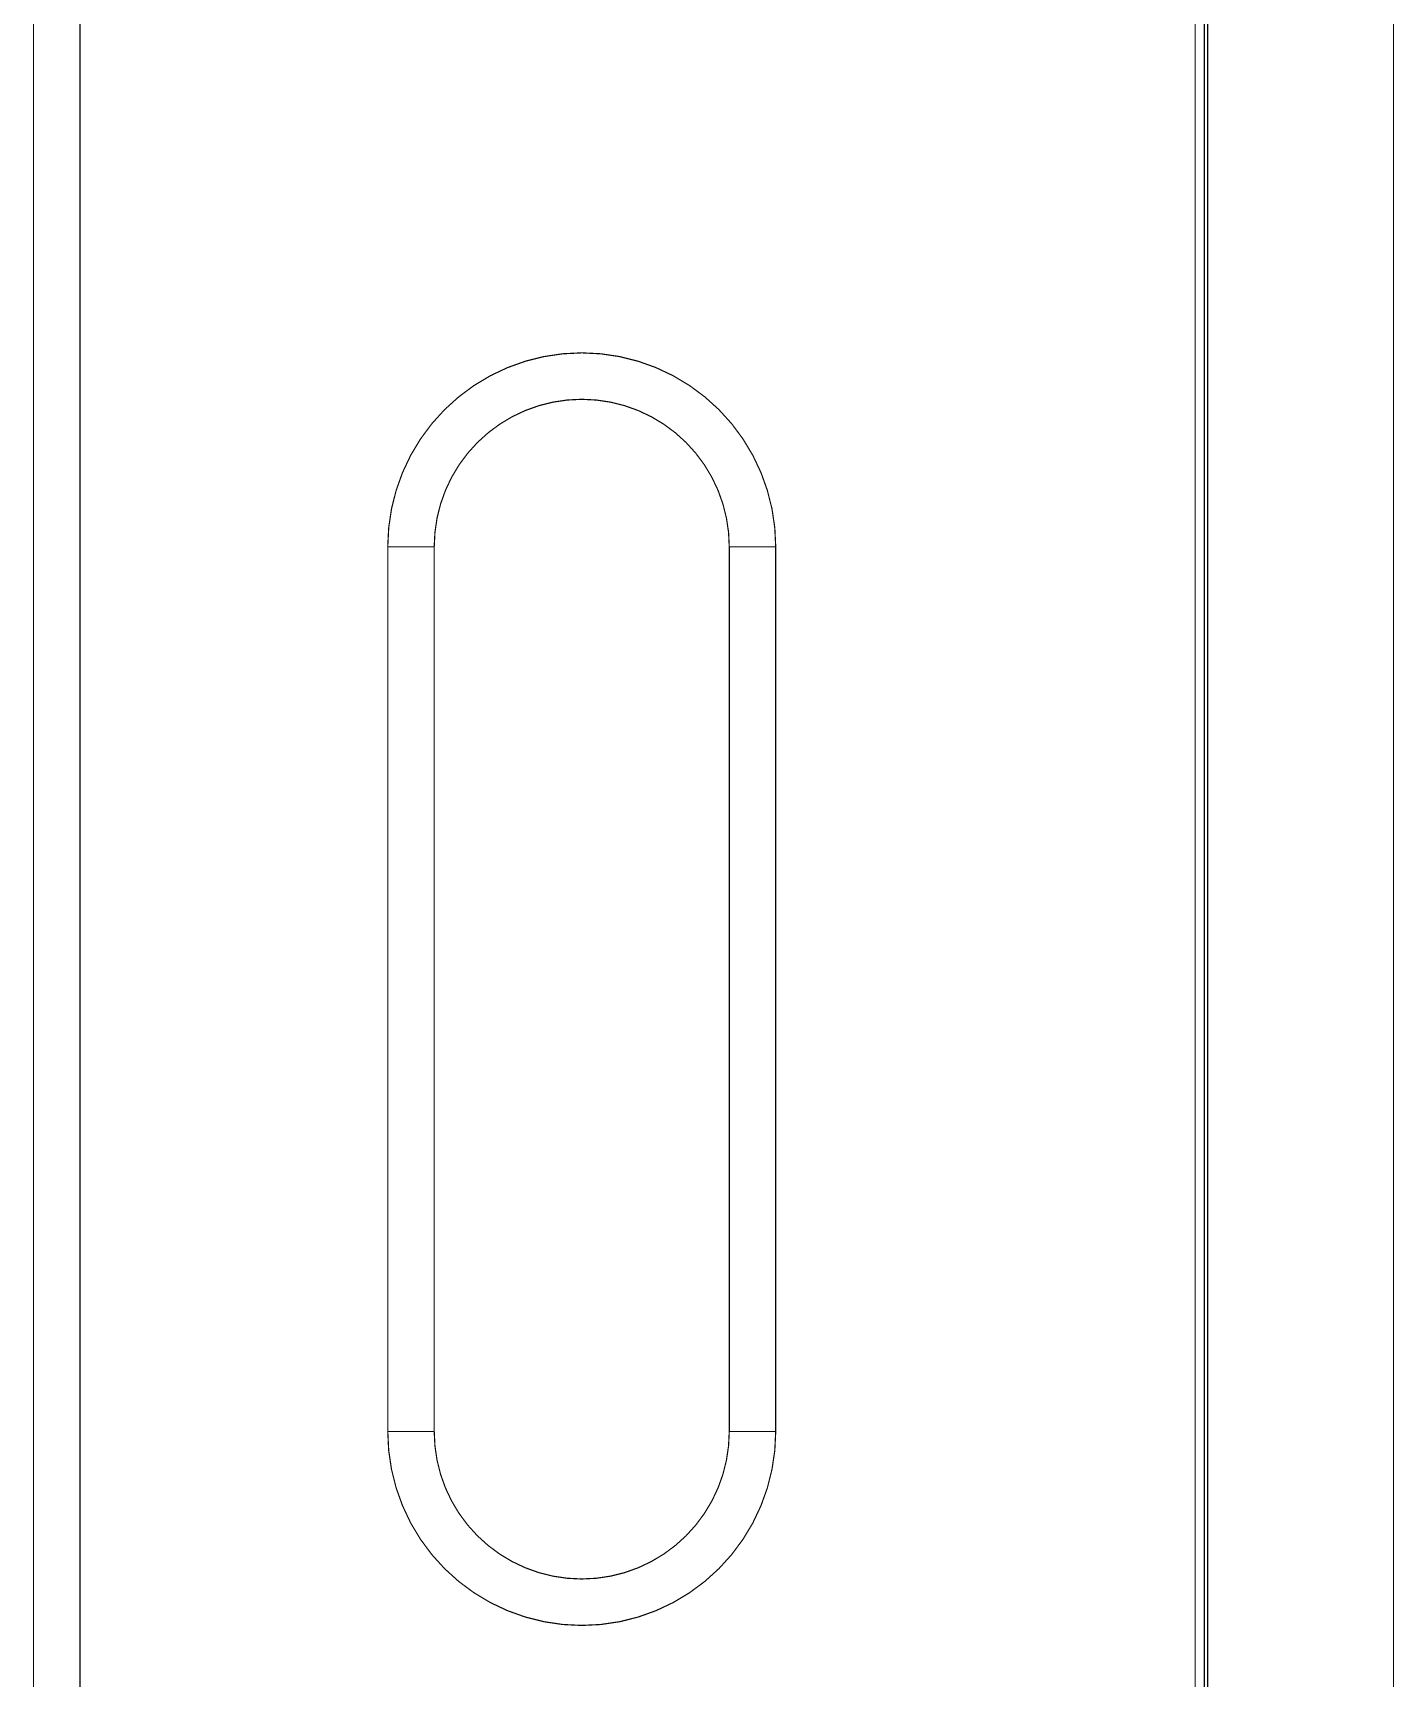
# Model space of a CAD drawing. Header units: millimetres. Extents: x 10 to 120, y 82 to 138.
# Drawn here: x 9.66 to 24.31, y 102.81 to 120.53 of the extents above; entities that cross this region are included whole.
import ezdxf

# ---------------------------------------------------------------- set-up
doc = ezdxf.new("R2010")
doc.units = ezdxf.units.MM
doc.layers.add('Mechanical10', color=56, linetype='Continuous')
doc.layers.add('Mechanical9', color=56, linetype='Continuous')

msp = doc.modelspace()

# ---------------------------------------------------------------- linework, layer by layer
at = {"layer": 'Mechanical10', "const_width": 0.0127}
for points in [[(22.304, 87.266), (22.304, 133.196)], [(24.304, 87.266), (24.304, 133.196)], [(10.169, 88.682), (10.169, 131.78)], [(13.481, 105.469), (13.481, 114.994)], [(13.481, 114.994), (13.981, 114.994)], [(17.156, 114.994), (17.656, 114.994)], [(17.656, 105.469), (17.656, 114.994)], [(13.481, 105.469), (13.981, 105.469)], [(17.156, 105.469), (17.656, 105.469)]]:
    msp.add_lwpolyline(points, dxfattribs=at)
for points in [[(13.481, 114.994, -1), (17.656, 114.994)], [(17.656, 105.469, -1), (13.481, 105.469)]]:
    msp.add_lwpolyline(points, format="xyb", dxfattribs=at)
at = {"layer": 'Mechanical10', "const_width": 0.00635}
for points in [[(13.478, 114.994, 1), (13.484, 114.994, 1)], [(13.478, 114.994, 1), (13.484, 114.994, 1)], [(13.478, 114.994, 1), (13.484, 114.994, 1)], [(13.978, 114.994, 1), (13.984, 114.994, 1)], [(17.153, 114.994, 1), (17.159, 114.994, 1)], [(17.653, 114.994, 1), (17.659, 114.994, 1)], [(17.653, 114.994, 1), (17.659, 114.994, 1)], [(17.653, 114.994, 1), (17.659, 114.994, 1)], [(13.478, 105.469, 1), (13.484, 105.469, 1)], [(13.478, 105.469, 1), (13.484, 105.469, 1)], [(13.478, 105.469, 1), (13.484, 105.469, 1)], [(13.978, 105.469, 1), (13.984, 105.469, 1)], [(17.153, 105.469, 1), (17.159, 105.469, 1)], [(17.653, 105.469, 1), (17.659, 105.469, 1)], [(17.653, 105.469, 1), (17.659, 105.469, 1)], [(17.653, 105.469, 1), (17.659, 105.469, 1)]]:
    msp.add_lwpolyline(points, format="xyb", close=True, dxfattribs=at)
at = {"layer": 'Mechanical9', "const_width": 0.0127}
for points in [[(22.169, 84.494), (22.169, 135.968)], [(22.269, 87.23), (22.269, 133.232)], [(22.269, 87.231), (22.269, 133.231)], [(9.669, 88.682), (9.669, 131.78)], [(13.981, 105.469), (13.981, 114.994)], [(17.156, 105.469), (17.156, 114.994)]]:
    msp.add_lwpolyline(points, dxfattribs=at)
for points in [[(13.981, 114.994, -1), (17.156, 114.994)], [(17.156, 105.469, -1), (13.981, 105.469)]]:
    msp.add_lwpolyline(points, format="xyb", dxfattribs=at)
at = {"layer": 'Mechanical9', "const_width": 0.00635}
for points in [[(13.978, 114.994, 1), (13.984, 114.994, 1)], [(13.978, 114.994, 1), (13.984, 114.994, 1)], [(17.153, 114.994, 1), (17.159, 114.994, 1)], [(17.153, 114.994, 1), (17.159, 114.994, 1)], [(13.978, 105.469, 1), (13.984, 105.469, 1)], [(13.978, 105.469, 1), (13.984, 105.469, 1)], [(17.153, 105.469, 1), (17.159, 105.469, 1)], [(17.153, 105.469, 1), (17.159, 105.469, 1)]]:
    msp.add_lwpolyline(points, format="xyb", close=True, dxfattribs=at)

doc.saveas('drawing.dxf')
